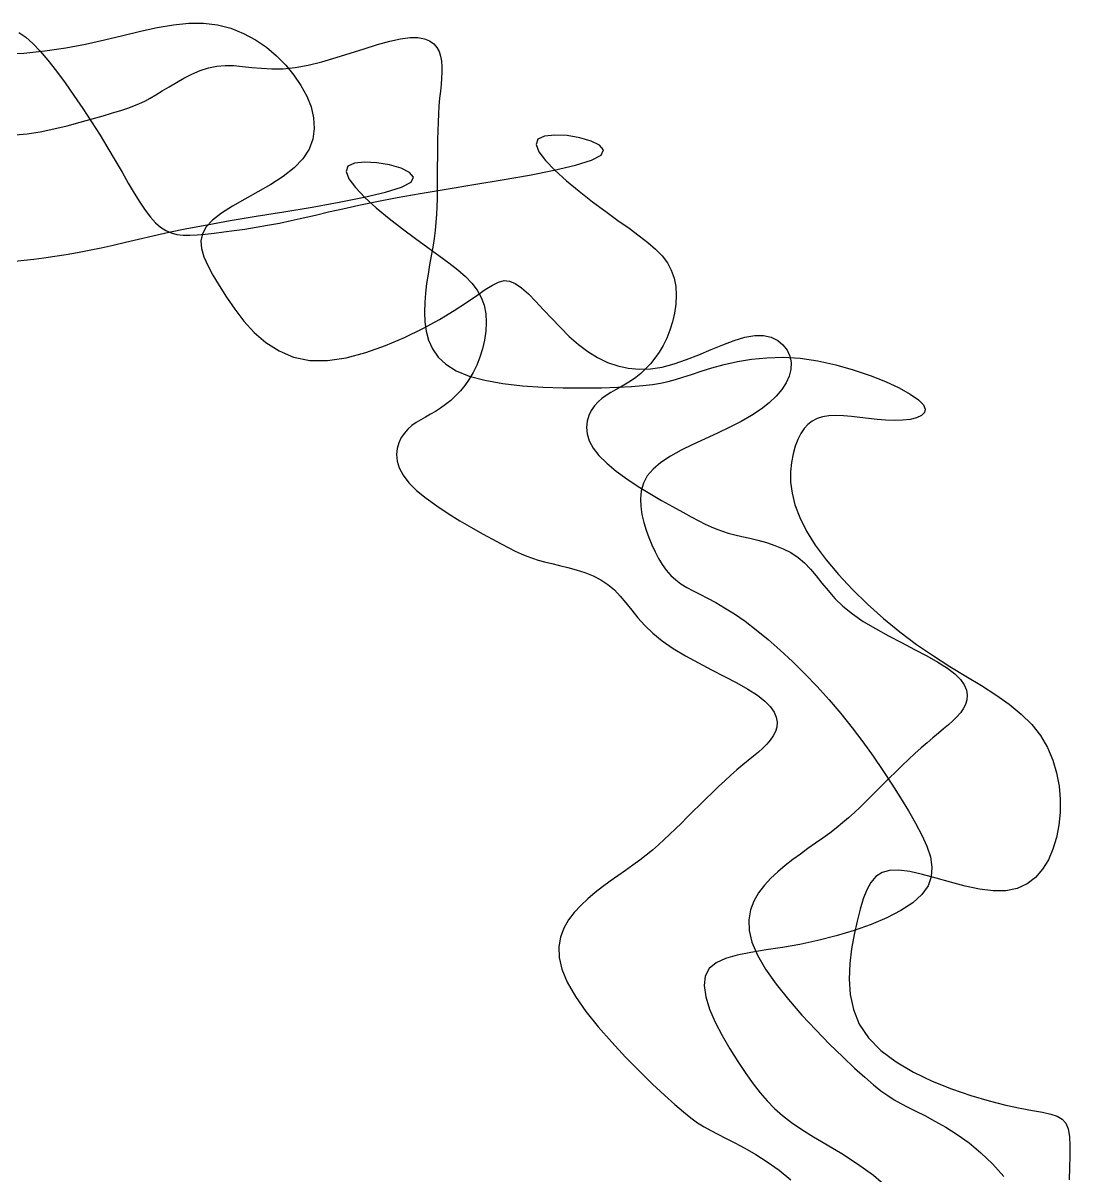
# Model space of a CAD drawing. Extents: x 186.4 to 233.1, y 208.5 to 248.3.
# Drawn here: x 225.016 to 227.563, y 214.156 to 216.959 of the extents above; entities that cross this region are included whole.
import ezdxf

# ---------------------------------------------------------------- set-up
doc = ezdxf.new("R2010")
doc.units = 0
doc.header["$MEASUREMENT"] = 0
doc.layers.get('0').update_dxf_attribs({"linetype": 'CONTINUOUS'})

msp = doc.modelspace()

# ---------------------------------------------------------------- linework, layer by layer
for p, q in [((225.006, 216.9361), (225.0228, 216.9247)), ((225.2594, 216.9291), (225.302, 216.9394)), ((225.302, 216.9394), (225.3428, 216.9484)), ((225.3428, 216.9484), (225.382, 216.9553)), ((225.382, 216.9553), (225.4194, 216.9593)), ((225.4194, 216.9593), (225.4552, 216.9594)), ((225.4552, 216.9594), (225.4894, 216.9551)), ((225.4894, 216.9551), (225.522, 216.9466)), ((225.522, 216.9466), (225.5528, 216.9343)), ((225.0228, 216.9247), (225.0398, 216.9099)), ((225.0398, 216.9099), (225.0577, 216.8913)), ((225.12, 216.8988), (225.1684, 216.908)), ((225.1684, 216.908), (225.2148, 216.9184)), ((225.2148, 216.9184), (225.2594, 216.9291)), ((225.5528, 216.9343), (225.5816, 216.9188)), ((225.5816, 216.9188), (225.6084, 216.9004)), ((225.8783, 216.9071), (225.9082, 216.9155)), ((225.9082, 216.9155), (225.9348, 216.9214)), ((225.9348, 216.9214), (225.9577, 216.9242)), ((225.9577, 216.9242), (225.9768, 216.924)), ((225.9768, 216.924), (225.9926, 216.9212)), ((225.9926, 216.9212), (226.0053, 216.9161)), ((226.0053, 216.9161), (226.0153, 216.9089)), ((226.0153, 216.9089), (226.0229, 216.9001)), ((224.9664, 216.8836), (225.0181, 216.8865)), ((225.0181, 216.8865), (225.0696, 216.8916)), ((225.0577, 216.8913), (225.077, 216.8688)), ((225.0696, 216.8916), (225.12, 216.8988)), ((225.6084, 216.9004), (225.6329, 216.8797)), ((225.6329, 216.8797), (225.6552, 216.857)), ((225.7778, 216.8755), (225.8123, 216.8863)), ((225.8123, 216.8863), (225.8461, 216.8971)), ((225.8461, 216.8971), (225.8783, 216.9071)), ((226.0229, 216.9001), (226.0283, 216.8899)), ((226.0283, 216.8899), (226.032, 216.8787)), ((225.077, 216.8688), (225.0974, 216.8428)), ((225.4672, 216.8506), (225.4875, 216.8549)), ((225.4875, 216.8549), (225.508, 216.8565)), ((225.508, 216.8565), (225.5288, 216.856)), ((225.5288, 216.856), (225.5502, 216.8541)), ((225.5502, 216.8541), (225.5726, 216.8516)), ((225.5726, 216.8516), (225.5963, 216.8493)), ((225.6552, 216.857), (225.675, 216.8328)), ((225.6781, 216.8512), (225.7099, 216.8571)), ((225.7099, 216.8571), (225.7434, 216.8654)), ((225.7434, 216.8654), (225.7778, 216.8755)), ((226.032, 216.8787), (226.0342, 216.8666)), ((226.0342, 216.8666), (226.0352, 216.8538)), ((226.0352, 216.8538), (226.0352, 216.8402)), ((225.0974, 216.8428), (225.1186, 216.8142)), ((225.3892, 216.8152), (225.4078, 216.8257)), ((225.4078, 216.8257), (225.4271, 216.8355)), ((225.4271, 216.8355), (225.447, 216.844)), ((225.447, 216.844), (225.4672, 216.8506)), ((225.5963, 216.8493), (225.6215, 216.8479)), ((225.6215, 216.8479), (225.6487, 216.8483)), ((225.6487, 216.8483), (225.6781, 216.8512)), ((225.675, 216.8328), (225.6922, 216.8076)), ((226.0344, 216.8257), (226.0331, 216.8103)), ((226.0352, 216.8402), (226.0344, 216.8257)), ((225.1186, 216.8142), (225.1402, 216.7835)), ((225.355, 216.7942), (225.3716, 216.8045)), ((225.3716, 216.8045), (225.3892, 216.8152)), ((225.6922, 216.8076), (225.7063, 216.7816)), ((226.0331, 216.8103), (226.0314, 216.7939)), ((225.1402, 216.7835), (225.1618, 216.7515)), ((225.2994, 216.7637), (225.3125, 216.7698)), ((225.3125, 216.7698), (225.3257, 216.7767)), ((225.3257, 216.7767), (225.3397, 216.7848)), ((225.3397, 216.7848), (225.355, 216.7942)), ((225.7063, 216.7816), (225.7168, 216.7553)), ((226.0296, 216.7765), (226.028, 216.7581)), ((226.0314, 216.7939), (226.0296, 216.7765)), ((225.1618, 216.7515), (225.1831, 216.719)), ((225.2113, 216.7342), (225.2343, 216.741)), ((225.2343, 216.741), (225.2538, 216.747)), ((225.2538, 216.747), (225.2708, 216.7526)), ((225.2708, 216.7526), (225.2857, 216.758)), ((225.2857, 216.758), (225.2994, 216.7637)), ((225.7168, 216.7553), (225.7231, 216.7289)), ((226.028, 216.7581), (226.0267, 216.7386)), ((225.1234, 216.7098), (225.1551, 216.7181)), ((225.1551, 216.7181), (225.1847, 216.7264)), ((225.1831, 216.719), (225.2035, 216.6866)), ((225.1847, 216.7264), (225.2113, 216.7342)), ((225.7231, 216.7289), (225.7248, 216.7028)), ((226.0258, 216.7183), (226.025, 216.6973)), ((226.0267, 216.7386), (226.0258, 216.7183)), ((224.9968, 216.6874), (225.0265, 216.6903)), ((225.0265, 216.6903), (225.0581, 216.6953)), ((225.0581, 216.6953), (225.0908, 216.702)), ((225.0908, 216.702), (225.1234, 216.7098)), ((225.2035, 216.6866), (225.2228, 216.655)), ((225.7248, 216.7028), (225.7214, 216.6772)), ((226.025, 216.6973), (226.0246, 216.6759)), ((226.2846, 216.6846), (226.2685, 216.677)), ((226.3096, 216.6872), (226.2846, 216.6846)), ((226.3395, 216.6856), (226.3096, 216.6872)), ((226.3703, 216.6805), (226.3395, 216.6856)), ((225.7214, 216.6772), (225.7123, 216.6526)), ((226.0246, 216.6759), (226.0243, 216.6544)), ((226.2685, 216.677), (226.2643, 216.6641)), ((226.2643, 216.6641), (226.2711, 216.6464)), ((226.3981, 216.6725), (226.3703, 216.6805)), ((226.4187, 216.6623), (226.3981, 216.6725)), ((226.4282, 216.6508), (226.4187, 216.6623)), ((225.2228, 216.655), (225.2406, 216.6249)), ((225.697, 216.6292), (225.6754, 216.6072)), ((225.7123, 216.6526), (225.697, 216.6292)), ((226.0241, 216.6329), (226.024, 216.6116)), ((226.0243, 216.6544), (226.0241, 216.6329)), ((226.2711, 216.6464), (226.2869, 216.6252)), ((226.3992, 216.6262), (226.4226, 216.6385)), ((226.4226, 216.6385), (226.4282, 216.6508)), ((225.2406, 216.6249), (225.2571, 216.5966)), ((225.6754, 216.6072), (225.6487, 216.5866)), ((225.8062, 216.6111), (225.802, 216.5981)), ((225.8223, 216.6187), (225.8062, 216.6111)), ((225.8473, 216.6213), (225.8223, 216.6187)), ((225.8772, 216.6197), (225.8473, 216.6213)), ((225.908, 216.6145), (225.8772, 216.6197)), ((225.9357, 216.6065), (225.908, 216.6145)), ((225.9564, 216.5964), (225.9357, 216.6065)), ((226.024, 216.6116), (226.024, 216.5909)), ((226.2479, 216.5898), (226.3085, 216.6017)), ((226.2869, 216.6252), (226.3098, 216.6015)), ((226.3085, 216.6017), (226.36, 216.6139)), ((226.3098, 216.6015), (226.3379, 216.5761)), ((226.36, 216.6139), (226.3992, 216.6262)), ((225.2571, 216.5966), (225.2724, 216.5701)), ((225.6487, 216.5866), (225.6188, 216.5671)), ((225.802, 216.5981), (225.8088, 216.5805)), ((225.8088, 216.5805), (225.8246, 216.5593)), ((225.9369, 216.5602), (225.9603, 216.5726)), ((225.9659, 216.5848), (225.9564, 216.5964)), ((225.9603, 216.5726), (225.9659, 216.5848)), ((226.024, 216.5909), (226.024, 216.5708)), ((226.113, 216.5667), (226.1816, 216.5781)), ((226.1816, 216.5781), (226.2479, 216.5898)), ((226.3379, 216.5761), (226.3691, 216.5503)), ((225.2724, 216.5701), (225.2868, 216.5458)), ((225.2868, 216.5458), (225.3004, 216.5238)), ((225.5871, 216.5487), (225.5554, 216.531)), ((225.6188, 216.5671), (225.5871, 216.5487)), ((225.8246, 216.5593), (225.8475, 216.5355)), ((225.8461, 216.5358), (225.8977, 216.548)), ((225.8977, 216.548), (225.9369, 216.5602)), ((225.9262, 216.5351), (225.9823, 216.5451)), ((225.9823, 216.5451), (226.0455, 216.5557)), ((226.0239, 216.5513), (226.0236, 216.5321)), ((226.024, 216.5708), (226.0239, 216.5513)), ((226.0455, 216.5557), (226.113, 216.5667)), ((226.3691, 216.5503), (226.4017, 216.5249)), ((225.3004, 216.5238), (225.3134, 216.5043)), ((225.5554, 216.531), (225.5254, 216.5138)), ((225.7193, 216.5121), (225.7856, 216.5238)), ((225.7856, 216.5238), (225.8461, 216.5358)), ((225.7945, 216.508), (225.8332, 216.5165)), ((225.8332, 216.5165), (225.8768, 216.5255)), ((225.8475, 216.5355), (225.8755, 216.5102)), ((225.8768, 216.5255), (225.9262, 216.5351)), ((226.0236, 216.5321), (226.023, 216.5131)), ((226.4017, 216.5249), (226.4336, 216.5012)), ((225.3134, 216.5043), (225.326, 216.4876)), ((225.326, 216.4876), (225.3384, 216.4737)), ((225.4988, 216.4971), (225.4772, 216.4805)), ((225.5254, 216.5138), (225.4988, 216.4971)), ((225.52, 216.4792), (225.5832, 216.4897)), ((225.5832, 216.4897), (225.6507, 216.5007)), ((225.6507, 216.5007), (225.7193, 216.5121)), ((225.6977, 216.4856), (225.7277, 216.4926)), ((225.7277, 216.4926), (225.7596, 216.5)), ((225.7596, 216.5), (225.7945, 216.508)), ((225.8755, 216.5102), (225.9068, 216.4843)), ((226.022, 216.4941), (226.0207, 216.4749)), ((226.023, 216.5131), (226.022, 216.4941)), ((226.4336, 216.5012), (226.4633, 216.4797)), ((225.3384, 216.4737), (225.3508, 216.4628)), ((225.3508, 216.4628), (225.3635, 216.4547)), ((225.3709, 216.4506), (225.4145, 216.4596)), ((225.4145, 216.4596), (225.4639, 216.4691)), ((225.4619, 216.464), (225.4527, 216.4471)), ((225.4772, 216.4805), (225.4619, 216.464)), ((225.4639, 216.4691), (225.52, 216.4792)), ((225.5558, 216.4586), (225.5831, 216.4629)), ((225.5831, 216.4629), (225.6112, 216.4678)), ((225.6112, 216.4678), (225.6398, 216.4732)), ((225.6398, 216.4732), (225.6686, 216.4792)), ((225.6686, 216.4792), (225.6977, 216.4856)), ((225.9068, 216.4843), (225.9394, 216.459)), ((225.9394, 216.459), (225.9713, 216.4352)), ((226.0207, 216.4749), (226.0187, 216.4554)), ((226.4633, 216.4797), (226.4903, 216.4603)), ((226.4903, 216.4603), (226.5146, 216.4424)), ((225.2654, 216.4266), (225.2973, 216.4341)), ((225.2973, 216.4341), (225.3322, 216.4421)), ((225.3322, 216.4421), (225.3709, 216.4506)), ((225.3635, 216.4547), (225.3767, 216.449)), ((225.3767, 216.449), (225.3907, 216.4455)), ((225.3907, 216.4455), (225.4057, 216.4438)), ((225.4057, 216.4438), (225.422, 216.4435)), ((225.422, 216.4435), (225.4398, 216.4445)), ((225.4398, 216.4445), (225.4595, 216.4462)), ((225.4527, 216.4471), (225.4491, 216.4296)), ((225.4595, 216.4462), (225.4811, 216.4485)), ((225.4811, 216.4485), (225.5045, 216.4514)), ((225.5045, 216.4514), (225.5295, 216.4547)), ((225.5295, 216.4547), (225.5558, 216.4586)), ((225.9713, 216.4352), (226.001, 216.4137)), ((226.0161, 216.4353), (226.0129, 216.4145)), ((226.0187, 216.4554), (226.0161, 216.4353)), ((226.5146, 216.4424), (226.5361, 216.4256)), ((225.1488, 216.4019), (225.1774, 216.4073)), ((225.1774, 216.4073), (225.2063, 216.4132)), ((225.2063, 216.4132), (225.2353, 216.4197)), ((225.2353, 216.4197), (225.2654, 216.4266)), ((225.4491, 216.4296), (225.4504, 216.4111)), ((225.4504, 216.4111), (225.4561, 216.3913)), ((226.001, 216.4137), (226.028, 216.3943)), ((226.0129, 216.4145), (226.0092, 216.3931)), ((226.5361, 216.4256), (226.5548, 216.4093)), ((226.5548, 216.4093), (226.5706, 216.393)), ((224.9971, 216.3803), (225.0188, 216.3826)), ((225.0188, 216.3826), (225.0422, 216.3854)), ((225.0422, 216.3854), (225.0672, 216.3888)), ((225.0672, 216.3888), (225.0935, 216.3926)), ((225.0935, 216.3926), (225.1208, 216.397)), ((225.1208, 216.397), (225.1488, 216.4019)), ((225.4561, 216.3913), (225.4656, 216.3699)), ((226.0092, 216.3931), (226.0053, 216.3712)), ((226.028, 216.3943), (226.0523, 216.3765)), ((226.0523, 216.3765), (226.0738, 216.3596)), ((226.5706, 216.393), (226.5835, 216.3761)), ((226.5835, 216.3761), (226.5932, 216.3583)), ((225.4656, 216.3699), (225.4783, 216.3465)), ((226.0015, 216.3488), (225.998, 216.326)), ((226.0053, 216.3712), (226.0015, 216.3488)), ((226.0738, 216.3596), (226.0925, 216.3433)), ((226.5932, 216.3583), (226.6, 216.339)), ((225.4783, 216.3465), (225.4937, 216.3209)), ((225.4937, 216.3209), (225.5112, 216.293)), ((225.998, 216.326), (225.9952, 216.303)), ((226.0925, 216.3433), (226.1083, 216.327)), ((226.1083, 216.327), (226.1211, 216.3102)), ((226.1407, 216.3113), (226.1579, 216.3223)), ((226.1579, 216.3223), (226.1729, 216.3297)), ((226.1729, 216.3297), (226.1865, 216.3331)), ((226.1865, 216.3331), (226.1998, 216.3322)), ((226.1998, 216.3322), (226.2136, 216.3264)), ((226.2136, 216.3264), (226.2288, 216.3158)), ((226.6, 216.339), (226.6039, 216.3186)), ((225.5112, 216.293), (225.5311, 216.2639)), ((225.9952, 216.303), (225.9934, 216.2797)), ((226.0953, 216.2799), (226.1201, 216.297)), ((226.1201, 216.297), (226.1407, 216.3113)), ((226.1211, 216.3102), (226.1309, 216.2923)), ((226.1309, 216.2923), (226.1377, 216.2731)), ((226.2288, 216.3158), (226.2454, 216.3009)), ((226.2454, 216.3009), (226.2632, 216.2828)), ((226.6039, 216.3186), (226.6052, 216.2974)), ((226.6052, 216.2974), (226.6043, 216.2758)), ((225.5311, 216.2639), (225.5536, 216.2349)), ((225.9934, 216.2797), (225.9927, 216.2564)), ((226.0652, 216.2604), (226.0953, 216.2799)), ((226.1377, 216.2731), (226.1416, 216.2527)), ((226.2632, 216.2828), (226.2823, 216.2625)), ((226.6043, 216.2758), (226.6012, 216.2543)), ((225.5536, 216.2349), (225.5788, 216.2074)), ((225.9886, 216.2167), (226.0294, 216.2389)), ((225.9927, 216.2564), (225.9935, 216.2331)), ((226.0294, 216.2389), (226.0652, 216.2604)), ((226.1416, 216.2527), (226.1429, 216.2315)), ((226.2823, 216.2625), (226.3024, 216.2408)), ((226.3024, 216.2408), (226.3233, 216.2189)), ((226.6012, 216.2543), (226.5963, 216.2331)), ((225.5788, 216.2074), (225.6072, 216.1828)), ((225.9443, 216.195), (225.9886, 216.2167)), ((225.9935, 216.2331), (225.9965, 216.2102)), ((225.9965, 216.2102), (226.0025, 216.1881)), ((226.1419, 216.2099), (226.1389, 216.1883)), ((226.1429, 216.2315), (226.1419, 216.2099)), ((226.3233, 216.2189), (226.3451, 216.1975)), ((226.5899, 216.2127), (226.5822, 216.1934)), ((226.5963, 216.2331), (226.5899, 216.2127)), ((225.6072, 216.1828), (225.639, 216.1623)), ((225.8976, 216.1751), (225.9443, 216.195)), ((226.0025, 216.1881), (226.012, 216.167)), ((226.1389, 216.1883), (226.134, 216.1671)), ((226.3451, 216.1975), (226.3675, 216.1778)), ((226.5822, 216.1934), (226.5735, 216.1756)), ((226.7186, 216.1774), (226.7462, 216.1878)), ((226.7462, 216.1878), (226.7722, 216.1956)), ((226.7722, 216.1956), (226.7961, 216.1999)), ((226.7961, 216.1999), (226.8175, 216.1997)), ((226.8175, 216.1997), (226.8361, 216.1955)), ((226.8361, 216.1955), (226.852, 216.1878)), ((226.852, 216.1878), (226.8648, 216.1772)), ((225.639, 216.1623), (225.6743, 216.1473)), ((225.8025, 216.1458), (225.8499, 216.1583)), ((225.8499, 216.1583), (225.8976, 216.1751)), ((226.012, 216.167), (226.026, 216.1474)), ((226.134, 216.1671), (226.1276, 216.1467)), ((226.3675, 216.1778), (226.3904, 216.1606)), ((226.3904, 216.1606), (226.4139, 216.146)), ((226.5638, 216.1593), (226.5534, 216.1444)), ((226.5735, 216.1756), (226.5638, 216.1593)), ((226.63, 216.141), (226.66, 216.153)), ((226.66, 216.153), (226.6897, 216.1655)), ((226.6897, 216.1655), (226.7186, 216.1774)), ((226.8648, 216.1772), (226.8746, 216.1642)), ((226.8746, 216.1642), (226.8811, 216.1495)), ((225.6743, 216.1473), (225.7135, 216.1393)), ((225.7135, 216.1393), (225.7566, 216.1391)), ((225.7566, 216.1391), (225.8025, 216.1458)), ((226.026, 216.1474), (226.0451, 216.1296)), ((226.0451, 216.1296), (226.07, 216.114)), ((226.1199, 216.1275), (226.1112, 216.1097)), ((226.1276, 216.1467), (226.1199, 216.1275)), ((226.4139, 216.146), (226.4381, 216.1343)), ((226.4381, 216.1343), (226.463, 216.1256)), ((226.463, 216.1256), (226.4886, 216.1199)), ((226.5423, 216.1309), (226.5307, 216.1186)), ((226.5534, 216.1444), (226.5423, 216.1309)), ((226.5425, 216.1184), (226.5708, 216.1228)), ((226.5708, 216.1228), (226.6001, 216.1306)), ((226.6001, 216.1306), (226.63, 216.141)), ((226.6921, 216.1212), (226.7216, 216.1292)), ((226.7216, 216.1292), (226.7538, 216.1364)), ((226.7538, 216.1364), (226.7886, 216.1422)), ((226.7886, 216.1422), (226.8258, 216.1458)), ((226.8258, 216.1458), (226.8651, 216.1468)), ((226.8651, 216.1468), (226.9065, 216.1443)), ((226.8811, 216.1495), (226.8843, 216.1337)), ((226.8843, 216.1337), (226.8841, 216.1173)), ((226.9065, 216.1443), (226.9494, 216.1381)), ((226.9494, 216.1381), (226.993, 216.1286)), ((226.993, 216.1286), (227.0358, 216.1165)), ((226.07, 216.114), (226.1014, 216.1009)), ((226.1014, 216.1009), (226.1398, 216.0907)), ((226.1112, 216.1097), (226.1015, 216.0934)), ((226.4886, 216.1199), (226.5151, 216.1175)), ((226.5065, 216.0978), (226.4942, 216.089)), ((226.5188, 216.1076), (226.5065, 216.0978)), ((226.5151, 216.1175), (226.5425, 216.1184)), ((226.5307, 216.1186), (226.5188, 216.1076)), ((226.6031, 216.0927), (226.6215, 216.0985)), ((226.6215, 216.0985), (226.642, 216.1052)), ((226.642, 216.1052), (226.6655, 216.113)), ((226.6655, 216.113), (226.6921, 216.1212)), ((226.8802, 216.1008), (226.8729, 216.0844)), ((226.8841, 216.1173), (226.8802, 216.1008)), ((227.0358, 216.1165), (227.0766, 216.1026)), ((227.0766, 216.1026), (227.1141, 216.0877)), ((226.0911, 216.0785), (226.08, 216.0649)), ((226.1015, 216.0934), (226.0911, 216.0785)), ((226.1398, 216.0907), (226.1836, 216.0831)), ((226.1836, 216.0831), (226.2312, 216.0777)), ((226.2312, 216.0777), (226.2808, 216.0743)), ((226.2808, 216.0743), (226.3305, 216.0726)), ((226.3305, 216.0726), (226.3787, 216.0722)), ((226.3787, 216.0722), (226.4235, 216.0727)), ((226.4235, 216.0727), (226.4631, 216.074)), ((226.4576, 216.0674), (226.446, 216.0608)), ((226.4696, 216.0741), (226.4576, 216.0674)), ((226.4631, 216.074), (226.4963, 216.0757)), ((226.4818, 216.0812), (226.4696, 216.0741)), ((226.4942, 216.089), (226.4818, 216.0812)), ((226.4963, 216.0757), (226.5238, 216.0778)), ((226.5238, 216.0778), (226.547, 216.0805)), ((226.547, 216.0805), (226.5671, 216.0838)), ((226.5671, 216.0838), (226.5854, 216.0878)), ((226.5854, 216.0878), (226.6031, 216.0927)), ((226.8622, 216.0681), (226.8483, 216.0519)), ((226.8729, 216.0844), (226.8622, 216.0681)), ((227.1141, 216.0877), (227.147, 216.0723)), ((227.147, 216.0723), (227.1742, 216.0573)), ((226.0565, 216.0417), (226.0442, 216.0318)), ((226.0684, 216.0527), (226.0565, 216.0417)), ((226.08, 216.0649), (226.0684, 216.0527)), ((226.4245, 216.0465), (226.4149, 216.0381)), ((226.4349, 216.0539), (226.4245, 216.0465)), ((226.446, 216.0608), (226.4349, 216.0539)), ((226.8483, 216.0519), (226.8314, 216.0361)), ((227.1742, 216.0573), (227.1942, 216.0434)), ((227.1942, 216.0434), (227.2062, 216.0312)), ((226.0195, 216.0153), (226.0073, 216.0082)), ((226.0319, 216.023), (226.0195, 216.0153)), ((226.0442, 216.0318), (226.0319, 216.023)), ((226.3985, 216.0175), (226.3924, 216.005)), ((226.4061, 216.0285), (226.3985, 216.0175)), ((226.4149, 216.0381), (226.4061, 216.0285)), ((226.8114, 216.0205), (226.7886, 216.0054)), ((226.8314, 216.0361), (226.8114, 216.0205)), ((227.2088, 216.0121), (227.2014, 216.005)), ((227.2062, 216.0312), (227.2107, 216.0208)), ((227.2107, 216.0208), (227.2088, 216.0121)), ((225.9726, 215.988), (225.9622, 215.9805)), ((225.9837, 215.9949), (225.9726, 215.988)), ((225.9953, 216.0015), (225.9837, 215.9949)), ((226.0073, 216.0082), (225.9953, 216.0015)), ((226.3883, 215.9912), (226.3869, 215.9763)), ((226.3924, 216.005), (226.3883, 215.9912)), ((226.7632, 215.9907), (226.7352, 215.9765)), ((226.7886, 216.0054), (226.7632, 215.9907)), ((226.9253, 215.9834), (226.9161, 215.9733)), ((226.9358, 215.9916), (226.9253, 215.9834)), ((226.9477, 215.9977), (226.9358, 215.9916)), ((226.9612, 216.002), (226.9477, 215.9977)), ((226.9764, 216.0044), (226.9612, 216.002)), ((226.9933, 216.005), (226.9764, 216.0044)), ((227.0117, 216.0042), (226.9933, 216.005)), ((227.0312, 216.0024), (227.0117, 216.0042)), ((227.0517, 216), (227.0312, 216.0024)), ((227.0727, 215.9975), (227.0517, 216)), ((227.0939, 215.9952), (227.0727, 215.9975)), ((227.1151, 215.9935), (227.0939, 215.9952)), ((227.1358, 215.9928), (227.1151, 215.9935)), ((227.1557, 215.9936), (227.1358, 215.9928)), ((227.1739, 215.9958), (227.1557, 215.9936)), ((227.1895, 215.9996), (227.1739, 215.9958)), ((227.2014, 216.005), (227.1895, 215.9996)), ((225.9438, 215.9626), (225.9361, 215.9515)), ((225.9525, 215.9722), (225.9438, 215.9626)), ((225.9622, 215.9805), (225.9525, 215.9722)), ((226.3869, 215.9763), (226.3885, 215.9604)), ((226.3885, 215.9604), (226.3937, 215.9435)), ((226.7057, 215.9626), (226.6755, 215.9488)), ((226.7352, 215.9765), (226.7057, 215.9626)), ((226.908, 215.9611), (226.9009, 215.9468)), ((226.9161, 215.9733), (226.908, 215.9611)), ((225.93, 215.9391), (225.926, 215.9253)), ((225.9361, 215.9515), (225.93, 215.9391)), ((226.3937, 215.9435), (226.4031, 215.9259)), ((226.6457, 215.935), (226.6171, 215.9209)), ((226.6755, 215.9488), (226.6457, 215.935)), ((226.8946, 215.9304), (226.8893, 215.9118)), ((226.9009, 215.9468), (226.8946, 215.9304)), ((225.926, 215.9253), (225.9245, 215.9104)), ((225.9245, 215.9104), (225.9262, 215.8944)), ((226.4031, 215.9259), (226.4171, 215.9076)), ((226.4171, 215.9076), (226.436, 215.8889)), ((226.5908, 215.9063), (226.5677, 215.8912)), ((226.6171, 215.9209), (226.5908, 215.9063)), ((226.8893, 215.9118), (226.8852, 215.8911)), ((225.9262, 215.8944), (225.9314, 215.8776)), ((225.9314, 215.8776), (225.9408, 215.86)), ((226.436, 215.8889), (226.459, 215.8699)), ((226.5488, 215.8751), (226.5348, 215.8581)), ((226.5677, 215.8912), (226.5488, 215.8751)), ((226.8852, 215.8911), (226.883, 215.8683)), ((225.9408, 215.86), (225.9548, 215.8417)), ((226.459, 215.8699), (226.4849, 215.8511)), ((226.4849, 215.8511), (226.5128, 215.8328)), ((226.5348, 215.8581), (226.5254, 215.8403)), ((226.883, 215.8683), (226.8834, 215.8434)), ((226.8834, 215.8434), (226.8868, 215.8165)), ((225.9548, 215.8417), (225.9737, 215.8229)), ((225.9737, 215.8229), (225.9967, 215.804)), ((226.5128, 215.8328), (226.5413, 215.8152)), ((226.5199, 215.8218), (226.5179, 215.8029)), ((226.5254, 215.8403), (226.5199, 215.8218)), ((226.5413, 215.8152), (226.5696, 215.7987)), ((226.8868, 215.8165), (226.894, 215.7877)), ((225.9967, 215.804), (226.0226, 215.7852)), ((226.5179, 215.8029), (226.5187, 215.7837)), ((226.5696, 215.7987), (226.5964, 215.7836)), ((226.894, 215.7877), (226.9054, 215.7569)), ((226.0226, 215.7852), (226.0504, 215.7668)), ((226.0504, 215.7668), (226.079, 215.7492)), ((226.5187, 215.7837), (226.5218, 215.7645)), ((226.5218, 215.7645), (226.5265, 215.7453)), ((226.5964, 215.7836), (226.6208, 215.7702)), ((226.6208, 215.7702), (226.6418, 215.7589)), ((226.6418, 215.7589), (226.6599, 215.7493)), ((226.079, 215.7492), (226.1073, 215.7327)), ((226.1073, 215.7327), (226.1341, 215.7176)), ((226.5265, 215.7453), (226.5323, 215.7265)), ((226.6599, 215.7493), (226.6758, 215.7413)), ((226.6758, 215.7413), (226.6903, 215.7345)), ((226.6903, 215.7345), (226.7039, 215.7288)), ((226.9054, 215.7569), (226.9217, 215.7243)), ((226.1341, 215.7176), (226.1584, 215.7043)), ((226.1584, 215.7043), (226.1795, 215.6929)), ((226.5323, 215.7265), (226.5388, 215.7082)), ((226.5388, 215.7082), (226.5458, 215.6906)), ((226.7039, 215.7288), (226.7175, 215.7239)), ((226.7175, 215.7239), (226.7318, 215.7194)), ((226.7318, 215.7194), (226.7474, 215.7153)), ((226.7474, 215.7153), (226.7648, 215.7111)), ((226.7648, 215.7111), (226.7838, 215.7067)), ((226.7838, 215.7067), (226.8039, 215.7018)), ((226.9217, 215.7243), (226.9433, 215.69)), ((226.1795, 215.6929), (226.1976, 215.6833)), ((226.1976, 215.6833), (226.2135, 215.6753)), ((226.2135, 215.6753), (226.2279, 215.6686)), ((226.5458, 215.6906), (226.5535, 215.6737)), ((226.8039, 215.7018), (226.8244, 215.696)), ((226.8244, 215.696), (226.845, 215.6893)), ((226.845, 215.6893), (226.865, 215.6813)), ((226.865, 215.6813), (226.884, 215.6717)), ((226.9433, 215.69), (226.9696, 215.6544)), ((226.2279, 215.6686), (226.2416, 215.6629)), ((226.2416, 215.6629), (226.2552, 215.6579)), ((226.2552, 215.6579), (226.2694, 215.6535)), ((226.2694, 215.6535), (226.285, 215.6493)), ((226.285, 215.6493), (226.3025, 215.6452)), ((226.5535, 215.6737), (226.5619, 215.6577)), ((226.5619, 215.6577), (226.571, 215.6428)), ((226.884, 215.6717), (226.9015, 215.6603)), ((226.9015, 215.6603), (226.9171, 215.647)), ((226.9171, 215.647), (226.9314, 215.6319)), ((226.9696, 215.6544), (227, 215.6182)), ((226.3025, 215.6452), (226.3215, 215.6407)), ((226.3215, 215.6407), (226.3415, 215.6358)), ((226.3415, 215.6358), (226.3621, 215.6301)), ((226.3621, 215.6301), (226.3826, 215.6234)), ((226.3826, 215.6234), (226.4027, 215.6153)), ((226.571, 215.6428), (226.581, 215.629)), ((226.581, 215.629), (226.5919, 215.6165)), ((226.9314, 215.6319), (226.9452, 215.6154)), ((227, 215.6182), (227.0339, 215.582)), ((226.4027, 215.6153), (226.4217, 215.6058)), ((226.4217, 215.6058), (226.4391, 215.5944)), ((226.4391, 215.5944), (226.4547, 215.581)), ((226.5919, 215.6165), (226.6038, 215.6054)), ((226.6038, 215.6054), (226.6167, 215.5958)), ((226.6167, 215.5958), (226.6307, 215.5871)), ((226.9452, 215.6154), (226.9592, 215.5978)), ((226.9592, 215.5978), (226.9743, 215.5794)), ((226.4547, 215.581), (226.4691, 215.566)), ((226.4691, 215.566), (226.4829, 215.5495)), ((226.6307, 215.5871), (226.6461, 215.5788)), ((226.6461, 215.5788), (226.6629, 215.5704)), ((226.6629, 215.5704), (226.6812, 215.5611)), ((226.9743, 215.5794), (226.9912, 215.5606)), ((227.0339, 215.582), (227.0705, 215.5463)), ((226.4829, 215.5495), (226.4969, 215.5319)), ((226.6812, 215.5611), (226.7012, 215.5505)), ((226.7012, 215.5505), (226.7229, 215.5379)), ((226.7229, 215.5379), (226.7467, 215.5229)), ((226.9912, 215.5606), (227.0107, 215.5417)), ((227.0107, 215.5417), (227.0336, 215.5229)), ((227.0705, 215.5463), (227.1091, 215.5117)), ((226.4969, 215.5319), (226.512, 215.5135)), ((226.512, 215.5135), (226.5289, 215.4947)), ((226.7467, 215.5229), (226.7724, 215.5049)), ((227.0336, 215.5229), (227.0602, 215.5046)), ((227.1091, 215.5117), (227.1491, 215.4789)), ((226.5289, 215.4947), (226.5484, 215.4757)), ((226.7724, 215.5049), (226.7997, 215.484)), ((226.7997, 215.484), (226.8284, 215.4606)), ((227.0602, 215.5046), (227.0898, 215.4869)), ((227.0898, 215.4869), (227.1212, 215.4696)), ((227.1491, 215.4789), (227.1898, 215.4484)), ((226.5484, 215.4757), (226.5712, 215.457)), ((226.5712, 215.457), (226.5979, 215.4387)), ((226.8284, 215.4606), (226.858, 215.4348)), ((227.1212, 215.4696), (227.1533, 215.4529)), ((227.1533, 215.4529), (227.1848, 215.4366)), ((226.5979, 215.4387), (226.6275, 215.4209)), ((226.858, 215.4348), (226.888, 215.407)), ((227.1848, 215.4366), (227.2147, 215.4209)), ((227.1898, 215.4484), (227.2306, 215.4206)), ((226.6275, 215.4209), (226.6589, 215.4037)), ((226.6589, 215.4037), (226.6909, 215.3869)), ((226.888, 215.407), (226.9182, 215.3774)), ((227.2147, 215.4209), (227.2417, 215.4057)), ((227.2306, 215.4206), (227.2707, 215.3951)), ((227.2417, 215.4057), (227.2647, 215.391)), ((227.2707, 215.3951), (227.3098, 215.3713)), ((226.6909, 215.3869), (226.7225, 215.3707)), ((226.7225, 215.3707), (226.7523, 215.355)), ((226.9182, 215.3774), (226.9482, 215.3462)), ((227.2647, 215.391), (227.2828, 215.3769)), ((227.2828, 215.3769), (227.2963, 215.3632)), ((227.3098, 215.3713), (227.3473, 215.3484)), ((226.7523, 215.355), (226.7794, 215.3398)), ((226.7794, 215.3398), (226.8024, 215.3251)), ((226.9482, 215.3462), (226.9775, 215.3137)), ((227.2963, 215.3632), (227.3054, 215.3501)), ((227.3054, 215.3501), (227.3108, 215.3375)), ((227.3473, 215.3484), (227.3825, 215.3259)), ((226.8024, 215.3251), (226.8205, 215.3109)), ((226.8205, 215.3109), (226.834, 215.2973)), ((226.9775, 215.3137), (227.0058, 215.2803)), ((227.3119, 215.3138), (227.3086, 215.3027)), ((227.3108, 215.3375), (227.3128, 215.3254)), ((227.3128, 215.3254), (227.3119, 215.3138)), ((227.3825, 215.3259), (227.415, 215.3031)), ((226.834, 215.2973), (226.8431, 215.2841)), ((226.8431, 215.2841), (226.8485, 215.2715)), ((227.2963, 215.282), (227.2879, 215.2723)), ((227.3032, 215.2921), (227.2963, 215.282)), ((227.3086, 215.3027), (227.3032, 215.2921)), ((227.415, 215.3031), (227.4443, 215.2794)), ((226.8485, 215.2715), (226.8505, 215.2594)), ((226.8505, 215.2594), (226.8496, 215.2478)), ((227.0058, 215.2803), (227.033, 215.2461)), ((227.2783, 215.2627), (227.2675, 215.253)), ((227.2879, 215.2723), (227.2783, 215.2627)), ((227.4443, 215.2794), (227.4697, 215.2542)), ((227.4697, 215.2542), (227.4909, 215.2269)), ((226.8409, 215.2262), (226.834, 215.2161)), ((226.8463, 215.2367), (226.8409, 215.2262)), ((226.8496, 215.2478), (226.8463, 215.2367)), ((227.033, 215.2461), (227.0591, 215.2115)), ((227.2429, 215.2326), (227.2293, 215.2216)), ((227.2556, 215.243), (227.2429, 215.2326)), ((227.2675, 215.253), (227.2556, 215.243)), ((227.4909, 215.2269), (227.5079, 215.1979)), ((226.8256, 215.2063), (226.816, 215.1967)), ((226.834, 215.2161), (226.8256, 215.2063)), ((227.0591, 215.2115), (227.084, 215.1768)), ((227.2152, 215.2097), (227.2005, 215.1968)), ((227.2293, 215.2216), (227.2152, 215.2097)), ((227.5079, 215.1979), (227.521, 215.1675)), ((226.7933, 215.1771), (226.7805, 215.1667)), ((226.8051, 215.187), (226.7933, 215.1771)), ((226.816, 215.1967), (226.8051, 215.187)), ((227.084, 215.1768), (227.1075, 215.1424)), ((227.1854, 215.1832), (227.1701, 215.1688)), ((227.2005, 215.1968), (227.1854, 215.1832)), ((226.7529, 215.1437), (226.7382, 215.1309)), ((226.767, 215.1556), (226.7529, 215.1437)), ((226.7805, 215.1667), (226.767, 215.1556)), ((227.1075, 215.1424), (227.1297, 215.1086)), ((227.1546, 215.154), (227.1392, 215.139)), ((227.1701, 215.1688), (227.1546, 215.154)), ((227.521, 215.1675), (227.5304, 215.1361)), ((226.7231, 215.1172), (226.7078, 215.1029)), ((226.7382, 215.1309), (226.7231, 215.1172)), ((227.1238, 215.1239), (227.1088, 215.1089)), ((227.1392, 215.139), (227.1238, 215.1239)), ((227.5304, 215.1361), (227.5363, 215.1042)), ((226.6923, 215.0881), (226.6769, 215.0731)), ((226.7078, 215.1029), (226.6923, 215.0881)), ((227.0941, 215.0943), (227.0799, 215.0801)), ((227.1088, 215.1089), (227.0941, 215.0943)), ((227.1297, 215.1086), (227.1505, 215.0757)), ((227.5363, 215.1042), (227.539, 215.0721)), ((226.6615, 215.058), (226.6465, 215.043)), ((226.6769, 215.0731), (226.6615, 215.058)), ((227.066, 215.0664), (227.0522, 215.053)), ((227.0799, 215.0801), (227.066, 215.0664)), ((227.1505, 215.0757), (227.1698, 215.0441)), ((227.539, 215.0721), (227.5387, 215.0403)), ((226.6465, 215.043), (226.6318, 215.0283)), ((227.0384, 215.04), (227.0243, 215.0272)), ((227.0522, 215.053), (227.0384, 215.04)), ((227.1698, 215.0441), (227.1875, 215.0139)), ((227.5387, 215.0403), (227.5356, 215.0092)), ((226.6176, 215.0142), (226.6037, 215.0004)), ((226.6318, 215.0283), (226.6176, 215.0142)), ((226.9945, 215.0022), (226.9785, 214.9899)), ((227.0097, 215.0147), (226.9945, 215.0022)), ((227.0243, 215.0272), (227.0097, 215.0147)), ((227.1875, 215.0139), (227.2028, 214.9851)), ((227.5356, 215.0092), (227.5299, 214.9792)), ((226.576, 214.9741), (226.562, 214.9613)), ((226.5899, 214.9871), (226.576, 214.9741)), ((226.6037, 215.0004), (226.5899, 214.9871)), ((226.9615, 214.9775), (226.9438, 214.965)), ((226.9785, 214.9899), (226.9615, 214.9775)), ((227.2028, 214.9851), (227.215, 214.9579)), ((227.5299, 214.9792), (227.5215, 214.9509)), ((226.5474, 214.9487), (226.5322, 214.9363)), ((226.562, 214.9613), (226.5474, 214.9487)), ((226.9255, 214.9522), (226.907, 214.939)), ((226.9438, 214.965), (226.9255, 214.9522)), ((227.215, 214.9579), (227.2234, 214.9319)), ((227.5215, 214.9509), (227.5103, 214.9249)), ((226.5162, 214.9239), (226.4992, 214.9115)), ((226.5322, 214.9363), (226.5162, 214.9239)), ((226.8884, 214.9254), (226.8702, 214.911)), ((226.907, 214.939), (226.8884, 214.9254)), ((227.2234, 214.9319), (227.2271, 214.9073)), ((227.5103, 214.9249), (227.4962, 214.9018)), ((226.4814, 214.899), (226.4632, 214.8862)), ((226.4992, 214.9115), (226.4814, 214.899)), ((226.8524, 214.8959), (226.8354, 214.8799)), ((226.8702, 214.911), (226.8524, 214.8959)), ((227.1057, 214.8937), (227.0907, 214.8839)), ((227.1241, 214.8992), (227.1057, 214.8937)), ((227.1466, 214.9001), (227.1241, 214.8992)), ((227.1736, 214.8965), (227.1466, 214.9001)), ((227.2043, 214.8895), (227.1736, 214.8965)), ((227.2376, 214.8804), (227.2043, 214.8895)), ((227.2271, 214.9073), (227.2255, 214.8838)), ((227.4962, 214.9018), (227.4789, 214.8821)), ((226.4446, 214.8731), (226.4261, 214.8594)), ((226.4632, 214.8862), (226.4446, 214.8731)), ((226.8195, 214.8629), (226.8055, 214.8446)), ((226.8354, 214.8799), (226.8195, 214.8629)), ((227.0786, 214.8699), (227.0686, 214.8518)), ((227.0907, 214.8839), (227.0786, 214.8699)), ((227.2176, 214.8616), (227.2028, 214.8404)), ((227.2255, 214.8838), (227.2176, 214.8616)), ((227.2725, 214.8705), (227.2376, 214.8804)), ((227.308, 214.8612), (227.2725, 214.8705)), ((227.3429, 214.8537), (227.308, 214.8612)), ((227.4584, 214.8664), (227.4345, 214.8554)), ((227.4789, 214.8821), (227.4584, 214.8664)), ((226.4078, 214.8451), (226.3901, 214.83)), ((226.4261, 214.8594), (226.4078, 214.8451)), ((226.8055, 214.8446), (226.794, 214.8247)), ((227.0686, 214.8518), (227.0602, 214.83)), ((227.2028, 214.8404), (227.1806, 214.8203)), ((227.3763, 214.8494), (227.3429, 214.8537)), ((227.4072, 214.8497), (227.3763, 214.8494)), ((227.4345, 214.8554), (227.4072, 214.8497)), ((226.3731, 214.814), (226.3572, 214.797)), ((226.3901, 214.83), (226.3731, 214.814)), ((226.794, 214.8247), (226.7859, 214.803)), ((227.0602, 214.83), (227.0527, 214.8045)), ((227.1806, 214.8203), (227.1518, 214.8014)), ((226.3432, 214.7786), (226.3317, 214.7587)), ((226.3572, 214.797), (226.3432, 214.7786)), ((226.7859, 214.803), (226.7819, 214.7793)), ((226.7819, 214.7793), (226.7828, 214.7532)), ((227.0527, 214.8045), (227.0454, 214.7755)), ((227.1176, 214.7837), (227.0792, 214.7675)), ((227.1518, 214.8014), (227.1176, 214.7837)), ((226.3317, 214.7587), (226.3236, 214.7371)), ((226.7828, 214.7532), (226.7894, 214.7246)), ((227.0376, 214.7528), (226.9941, 214.7398)), ((227.0792, 214.7675), (227.0376, 214.7528)), ((227.0454, 214.7755), (227.0381, 214.7434)), ((226.3236, 214.7371), (226.3196, 214.7133)), ((226.7894, 214.7246), (226.8024, 214.6931)), ((226.9499, 214.7286), (226.906, 214.7193)), ((226.9941, 214.7398), (226.9499, 214.7286)), ((227.0381, 214.7434), (227.0316, 214.7087)), ((226.3196, 214.7133), (226.3205, 214.6873)), ((226.7535, 214.6932), (226.7251, 214.685)), ((226.7866, 214.6998), (226.7535, 214.6932)), ((226.8236, 214.7057), (226.7866, 214.6998)), ((226.8024, 214.6931), (226.8223, 214.6588)), ((226.8637, 214.712), (226.8236, 214.7057)), ((226.906, 214.7193), (226.8637, 214.712)), ((227.0316, 214.7087), (227.027, 214.6724)), ((226.3205, 214.6873), (226.327, 214.6586)), ((226.702, 214.6744), (226.6851, 214.6605)), ((226.7251, 214.685), (226.702, 214.6744)), ((227.027, 214.6724), (227.0254, 214.635)), ((226.327, 214.6586), (226.3401, 214.6272)), ((226.6752, 214.6423), (226.6727, 214.6192)), ((226.6851, 214.6605), (226.6752, 214.6423)), ((226.8223, 214.6588), (226.8479, 214.6223)), ((226.3401, 214.6272), (226.3599, 214.5928)), ((226.6727, 214.6192), (226.6768, 214.5921)), ((226.8479, 214.6223), (226.8778, 214.5849)), ((227.0254, 214.635), (227.028, 214.5975)), ((226.3599, 214.5928), (226.3856, 214.5564)), ((226.6768, 214.5921), (226.6862, 214.5621)), ((226.8778, 214.5849), (226.9104, 214.5475)), ((227.028, 214.5975), (227.036, 214.5606)), ((226.3856, 214.5564), (226.4154, 214.519)), ((226.6862, 214.5621), (226.7, 214.5301)), ((227.036, 214.5606), (227.0504, 214.5251)), ((226.7, 214.5301), (226.7168, 214.4974)), ((226.9104, 214.5475), (226.9443, 214.5111)), ((227.0504, 214.5251), (227.0725, 214.4917)), ((226.4154, 214.519), (226.4481, 214.4815)), ((226.7168, 214.4974), (226.7355, 214.465)), ((226.9443, 214.5111), (226.9781, 214.4767)), ((226.4481, 214.4815), (226.482, 214.4451)), ((226.9781, 214.4767), (227.0101, 214.4455)), ((227.0725, 214.4917), (227.1028, 214.4611)), ((226.482, 214.4451), (226.5158, 214.4108)), ((226.7355, 214.465), (226.755, 214.4341)), ((227.0101, 214.4455), (227.0391, 214.4183)), ((227.1028, 214.4611), (227.14, 214.4334)), ((226.755, 214.4341), (226.7741, 214.4056)), ((227.0391, 214.4183), (227.0637, 214.396)), ((227.14, 214.4334), (227.1823, 214.4086)), ((226.5158, 214.4108), (226.5478, 214.3795)), ((226.7741, 214.4056), (226.792, 214.3805)), ((227.0637, 214.396), (227.0847, 214.378)), ((227.1823, 214.4086), (227.2279, 214.3868)), ((227.2279, 214.3868), (227.275, 214.3679)), ((226.5478, 214.3795), (226.5767, 214.3524)), ((226.792, 214.3805), (226.8092, 214.3583)), ((226.8092, 214.3583), (226.8263, 214.3385)), ((227.0847, 214.378), (227.103, 214.3635)), ((227.103, 214.3635), (227.1195, 214.3517)), ((227.275, 214.3679), (227.3217, 214.3518)), ((226.5767, 214.3524), (226.6014, 214.3301)), ((226.6014, 214.3301), (226.6224, 214.3121)), ((226.8263, 214.3385), (226.8442, 214.3203)), ((227.1195, 214.3517), (227.1353, 214.3416)), ((227.1353, 214.3416), (227.1513, 214.3325)), ((227.1513, 214.3325), (227.1684, 214.3236)), ((227.3217, 214.3518), (227.3663, 214.3388)), ((227.3663, 214.3388), (227.4068, 214.3286)), ((227.4068, 214.3286), (227.4418, 214.3212)), ((226.6224, 214.3121), (226.6407, 214.2976)), ((226.8442, 214.3203), (226.8637, 214.3032)), ((226.8637, 214.3032), (226.8854, 214.2864)), ((227.1684, 214.3236), (227.1877, 214.3139)), ((227.1877, 214.3139), (227.2097, 214.3028)), ((227.2097, 214.3028), (227.2344, 214.2898)), ((227.4418, 214.3212), (227.4715, 214.3157)), ((227.4715, 214.3157), (227.4961, 214.3112)), ((227.4961, 214.3112), (227.5161, 214.3068)), ((227.5161, 214.3068), (227.532, 214.3014)), ((227.532, 214.3014), (227.544, 214.2942)), ((226.6407, 214.2976), (226.6572, 214.2857)), ((226.6572, 214.2857), (226.673, 214.2757)), ((226.673, 214.2757), (226.689, 214.2666)), ((226.8854, 214.2864), (226.9103, 214.2694)), ((227.2344, 214.2898), (227.2609, 214.2746)), ((227.2609, 214.2746), (227.2888, 214.2569)), ((227.544, 214.2942), (227.5527, 214.2842)), ((227.5527, 214.2842), (227.5584, 214.2704)), ((226.689, 214.2666), (226.7061, 214.2576)), ((226.7061, 214.2576), (226.7253, 214.248)), ((226.7253, 214.248), (226.7474, 214.2368)), ((226.9103, 214.2694), (226.939, 214.2515)), ((226.939, 214.2515), (226.972, 214.232)), ((227.2888, 214.2569), (227.3175, 214.2364)), ((227.5584, 214.2704), (227.5616, 214.2521)), ((227.5616, 214.2521), (227.5628, 214.2298)), ((226.7474, 214.2368), (226.772, 214.2238)), ((226.772, 214.2238), (226.7986, 214.2086)), ((226.972, 214.232), (227.0082, 214.2104)), ((227.3175, 214.2364), (227.3463, 214.2127)), ((227.5628, 214.2298), (227.5627, 214.2044)), ((226.7986, 214.2086), (226.8265, 214.1909)), ((226.8265, 214.1909), (226.8551, 214.1704)), ((227.0082, 214.2104), (227.0462, 214.1859)), ((227.3463, 214.2127), (227.3748, 214.1855)), ((227.5627, 214.2044), (227.5617, 214.1765)), ((226.8551, 214.1704), (226.884, 214.1467)), ((227.0462, 214.1859), (227.0846, 214.1579)), ((227.3748, 214.1855), (227.4023, 214.1545)), ((227.5617, 214.1765), (227.5606, 214.147)), ((227.0846, 214.1579), (227.122, 214.1258))]:
    msp.add_line(p, q)

doc.saveas('drawing.dxf')
